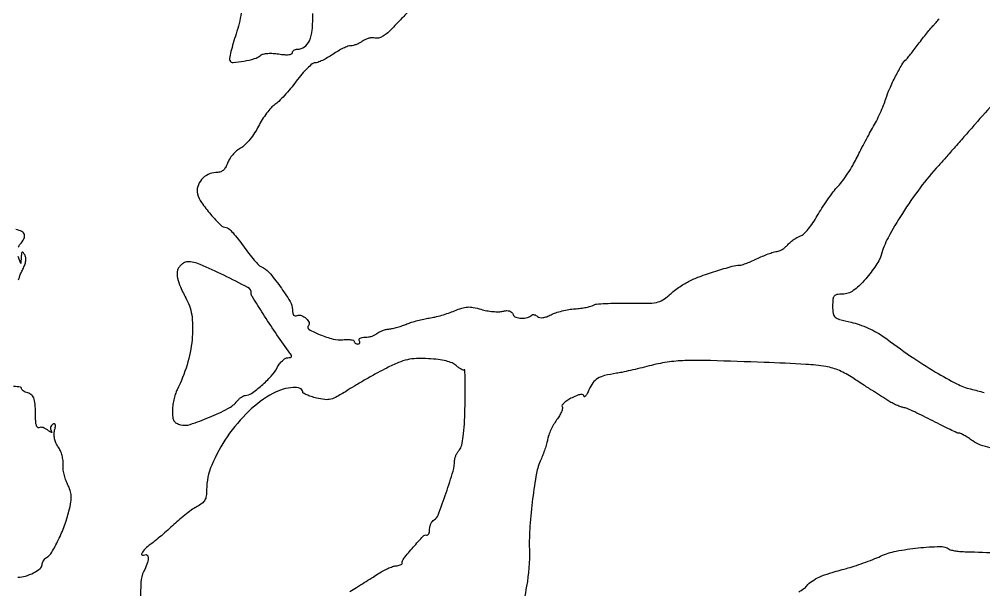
# Model space of a CAD drawing. Extents: x 0 to 1938, y 0 to 2000.
# Drawn here: x 665.4 to 946.6, y 257.3 to 423.7 of the extents above; entities that cross this region are included whole.
import ezdxf

# ---------------------------------------------------------------- set-up
doc = ezdxf.new("R2010")
doc.units = 0

msp = doc.modelspace()

# ---------------------------------------------------------------- linework, layer by layer
for points in [[(783.660093, 431.037605, -0.000017), (780.714855, 427.968231, -0.000018), (777.786218, 424.916586, -0.000017), (775.239856, 422.263643, -0.000073), (773.718523, 420.679205, -0.031296), (772.446328, 419.51057, -0.048342), (771.201626, 418.688278, -0.059296), (770.069279, 418.250706, -0.127199), (769.139564, 418.253252, 0.078957), (768.315606, 418.334419, 0.044925), (767.323079, 418.185241, 0.043495), (766.325184, 417.847992, 0.054686), (765.479911, 417.361652, -0.034975), (764.651214, 416.840424, -0.028637), (763.701587, 416.399985, -0.029536), (762.777667, 416.095899, -0.064817), (762.041005, 416, 0.091331), (761.202739, 415.845593, 0.019922), (759.846705, 415.265625, 0.020123), (758.309381, 414.456993, 0.018096), (756.785188, 413.5, -0.017489), (755.265054, 412.542984, -0.019702), (753.739894, 411.734375, -0.019364), (752.399454, 411.152769, -0.09293), (751.584598, 411, 0.173694), (750.776661, 410.710602, 0.021301), (749.356179, 409.438086, 0.023171), (747.750533, 407.719229, 0.017193), (746.135077, 405.682848, -0.013189), (744.458242, 403.533983, -0.013143), (742.6685, 401.473918, -0.013087), (741.012455, 399.75837, -0.049248), (739.849893, 398.821216, 0.064476), (738.781448, 397.90506, 0.022277), (737.486818, 396.332175, 0.021706), (736.198762, 394.452301, 0.023534), (735.115457, 392.51673, -0.029969), (733.995664, 390.574984, -0.025781), (732.598206, 388.676644, -0.026611), (731.146451, 387.084583, -0.065026), (729.884375, 386.128362, 0.049179), (728.721115, 385.30352, 0.034691), (727.585907, 384.170519, 0.035156), (726.643022, 382.921772, 0.059955), (726.067297, 381.75, -0.046137), (725.486249, 380.480135, -0.091154), (724.771781, 379.637277, -0.102192), (723.863978, 379.162155, -0.069737), (722.707007, 379, 0.115043), (720.445348, 378.472645, 0.100953), (718.524746, 376.983957, 0.105019), (717.393799, 374.91828, 0.135203), (717.344509, 372.763503, 0.0924), (718.473087, 370.303866, 0.023837), (721.16868, 366.845807, 0.019156), (724.117752, 363.668073, 0.198652), (725.732911, 363, -0.194858), (726.379245, 362.738172, -0.015708), (727.681817, 361.393774, -0.01935), (729.168646, 359.626712, -0.013598), (730.707508, 357.531995, 0.012561), (732.269486, 355.39655, 0.01578), (733.82658, 353.503015, 0.013968), (735.209959, 352.011186, 0.108544), (736, 351.494792, -0.127435), (738.143397, 349.976916, -0.019361), (741.396552, 345.80591, -0.018854), (744.321135, 341.399675, -0.137932), (745, 338.985625, 0.042256), (745.080881, 338.030303, 0.13671), (745.349943, 337.459759, 0.202204), (745.800384, 337.23694, 0.107095), (746.426887, 337.33357, -0.192837), (747.64058, 337.315861, -0.086892), (749.005595, 336.442975, -0.102603), (749.851644, 335.267902, -0.310687), (749.68149, 334.348157, 0.495306), (749.824852, 333.287693, 0.032451), (753.055536, 331.720028, 0.033767), (756.889595, 330.452085, 0.090216), (759.75, 330.24598, -0.022975), (760.995831, 330.323411, -0.038205), (762.045313, 330.260111, -0.046155), (762.793224, 330.085891, -0.323001), (763, 329.799199, 0.131561), (763.081605, 329.494425, 0.100608), (763.311086, 329.234765, 0.088127), (763.654365, 329.060098, 0.073854), (764.059017, 329, 0.108972), (764.413961, 329.078288, 0.182303), (764.6254, 329.29375, 0.161196), (764.656512, 329.6179, 0.082592), (764.5, 330, -0.235077), (764.464887, 330.381404, -0.171517), (764.746738, 330.709521, -0.090575), (765.368731, 330.930044, -0.040036), (766.240983, 331, 0.039391), (767.221057, 331.077332, 0.035259), (768.214962, 331.307923, 0.037018), (769.079506, 331.6457, 0.084936), (769.648249, 332.048249, -0.07417), (770.218425, 332.470407, -0.030657), (771.094089, 332.86985, -0.029495), (772.101833, 333.190102, -0.03352), (773.098249, 333.373181, 0.026653), (774.223804, 333.564061, 0.012852), (775.642382, 333.921734, 0.012705), (777.105873, 334.371397, 0.017787), (778.386457, 334.852062, -0.022484), (779.750932, 335.349647, -0.011804), (781.486496, 335.850816, -0.011719), (783.292527, 336.281452, -0.017634), (784.886457, 336.563883, 0.022844), (786.540859, 336.874837, 0.012406), (788.542594, 337.399378, 0.012338), (790.556613, 338.035135, 0.019074), (792.258545, 338.69248, -0.025897), (794.393117, 339.483643, -0.061796), (796.053612, 339.785336, -0.061493), (797.742409, 339.672801, -0.025437), (799.970242, 339.127062, 0.026804), (801.660055, 338.718007, 0.023179), (803.467968, 338.467732, 0.023842), (805.129614, 338.395346, 0.060515), (806.326161, 338.545725, -0.042479), (807.437504, 338.726211, -0.094226), (808.287017, 338.630832, -0.122518), (808.901957, 338.259267, -0.10464), (809.314723, 337.622229, 0.216561), (810.130959, 336.818219, 0.080601), (811.749646, 336.506136, 0.074805), (813.520978, 336.719223, 0.129808), (814.793297, 337.459964, -0.181961), (815.078381, 337.589131, -0.079245), (815.498697, 337.550044, -0.063387), (815.984065, 337.357592, -0.047192), (816.460675, 337.032637, 0.130599), (817.133417, 336.72166, 0.075196), (818.031652, 336.700854, 0.057122), (819.131157, 336.971172, 0.030856), (820.407534, 337.536406, -0.039496), (821.775886, 338.114335, -0.019056), (823.604202, 338.645163, -0.018764), (825.562741, 339.056347, -0.025544), (827.35485, 339.269418, 0.015075), (829.032491, 339.433357, 0.016541), (830.645702, 339.69475, 0.016154), (832.003707, 340.007023, 0.075726), (832.736901, 340.325246, -0.118205), (833.622067, 340.623828, -0.008134), (836.27477, 340.81981, -0.011236), (839.479437, 340.932042, -0.008192), (843.043785, 340.918328, 0.006546), (848.516021, 340.879261, 0.046973), (851.142198, 341.142307, 0.086657), (852.954422, 341.8381, 0.051789), (854.806884, 343.22587, -0.019881), (856.055882, 344.29224, -0.012582), (857.590147, 345.438784, -0.012634), (859.156696, 346.490713, -0.022681), (860.5, 347.261116, -0.032068), (863.598953, 348.612618, -0.009932), (868.418182, 350.248639, -0.00781), (873.234728, 351.695341, -0.069152), (875.427005, 352, 0.078602), (876.121776, 352.1099, 0.011198), (877.488609, 352.5875, 0.012508), (879.09119, 353.234233, 0.010373), (880.763864, 354, -0.012004), (882.450867, 354.765682, -0.013801), (884.09669, 355.4125, -0.012953), (885.513965, 355.883679, -0.073898), (886.296706, 356, 0.102141), (886.955765, 356.136053, 0.037134), (887.805631, 356.580001, 0.034939), (888.690296, 357.218906, 0.034992), (889.476896, 357.974471, -0.032101), (890.300471, 358.77475, -0.024262), (891.298183, 359.546458, -0.024759), (892.310411, 360.181548, -0.050918), (893.167799, 360.553257, 0.118506), (894.08696, 361.108291, 0.024336), (895.378279, 362.514095, 0.024345), (896.751018, 364.336305, 0.02079), (898.019093, 366.379836, -0.014368), (899.376503, 368.631355, -0.010172), (901.022547, 371.081189, -0.010279), (902.692174, 373.35906, -0.021313), (904.104908, 375.05105, 0.024081), (905.463049, 376.696068, 0.013613), (906.954737, 378.808746, 0.013566), (908.346209, 381.026064, 0.021644), (909.399127, 383, -0.006436), (910.412817, 385.048012, -0.003661), (911.688736, 387.5, -0.003654), (913.010014, 389.950911, -0.006028), (914.166432, 392, 0.014944), (915.256556, 394.014717, 0.010346), (916.372873, 396.353125, 0.010443), (917.352817, 398.646484, 0.021026), (918.010314, 400.5, -0.029439), (919.133866, 403.50596, -0.015101), (920.872616, 407.135461, -0.012862), (922.709299, 410.476199, -0.078206), (923.952903, 412, 0.040797), (924.29677, 412.362491, 0.002552), (925.216475, 413.517695, 0.003755), (926.296151, 414.90951, 0.002778), (927.470182, 416.464493, -0.005408), (928.715614, 418.096127, -0.005216), (930.010893, 419.72032, -0.005165), (931.181329, 421.127033, -0.01894), (931.964493, 421.980998, 0.021895), (932.680114, 422.77063, 0.009022), (933.581846, 423.898487, 0.008906)], [(730.090805, 425.549859, -0.039095), (728.594841, 419.5, 0.009089), (727.739162, 416.756981, 0.013271), (727.094212, 414.309557, 0.008696), (726.651129, 412.268157, 0.18063), (726.749906, 411.660193, 0.290157), (727.746234, 411.131929, 0.023464), (730.824079, 411.516174, 0.029495), (733.931906, 412.244154, 0.100728), (735.755419, 413.216428, -0.118789), (736.512595, 413.586072, -0.035487), (737.792901, 413.775304, -0.032462), (739.345475, 413.79222, -0.026145), (741.005419, 413.615124, 0.019207), (742.661967, 413.415117, 0.043745), (743.920843, 413.422277, 0.066938), (744.73917, 413.61112, 0.312166), (745, 413.988182, -0.139907), (745.110121, 414.374027, -0.099961), (745.419643, 414.702779, -0.085278), (745.882562, 414.924178, -0.069101), (746.428571, 415, 0.155113), (748.497408, 415.657629, 0.136102), (749.93624, 417.419869, 0.078839), (750.758733, 420.551817, 0.024871), (751, 425.399208, 0.018175)], [(949.97366, 399.695993, 0.010502), (944, 393.076392, -0.001612), (941.525448, 390.234254, -0.001023), (938.625019, 386.938202, -0.001027), (935.76421, 383.713918, -0.001901), (933.425597, 381.109061, 0.022747), (928.003211, 374.537911, 0.018846), (922.830238, 367.084763, 0.018792), (918.669933, 360.008023, 0.06019), (916.675946, 354.922182, -0.064285), (916.185264, 353.700085, -0.017184), (915.09743, 351.903944, -0.017124), (913.708907, 349.93064, -0.016916), (912.183162, 348.048692, -0.019115), (910.180194, 345.912835, -0.048269), (908.528994, 344.569892, -0.065801), (907.000164, 343.822063, -0.076846), (905.408839, 343.548692, 0.035218), (903.747954, 343.403587, 0.182839), (902.962673, 342.954763, 0.151515), (902.58938, 342.044392, 0.022102), (902.5, 340.023389, 0.036356), (902.655246, 337.89111, 0.179705), (903.223807, 336.852765, 0.113596), (904.483791, 336.183957, 0.010812), (907.891671, 335.349475, -0.03097), (910.25543, 334.668643, -0.019851), (912.90636, 333.603506, -0.019946), (915.429192, 332.348424, -0.034879), (917.391671, 331.087067, 0.010516), (925.240363, 325.484396, 0.014655), (932.506797, 320.830826, 0.015534), (938.684909, 317.381226, 0.062008), (942.744201, 315.879584, -0.008957), (944.69802, 315.384078, -0.008914), (946.635952, 314.818175, -0.008797)], [(665.081483, 357.272272, -0.06521), (665.61946, 358.078741, 0.053861), (666.729401, 359.663767, 0.195916), (666.869292, 360.860604, 0.206501), (666.134873, 361.772797, 0.060013), (664.411749, 362.432793, -0.024234)], [(665.187336, 347.739931, -0.018711), (665.463157, 348.647522, -0.020192), (665.881901, 349.718142, -0.016012), (666.416914, 350.839329, 0.033506), (666.97485, 352.122105, 0.054908), (667.248782, 353.273495, 0.067583), (667.237812, 354.262179, 0.104901), (666.942292, 355.059133, 0.022565), (666.453775, 355.759206, 0.372815), (666.19574, 355.812241, 0.245306), (666.018159, 355.540418, 0.013702), (665.945028, 354.5), (665.859429, 352.5), (665.049175, 354.5, -0.061691)], [(761.708099, 256.822165, 0.003361), (763.7075, 258.016876, 0.002316), (765.95706, 259.395965, 0.002335), (768.108755, 260.742751, 0.004767), (769.782353, 261.823672, -0.019087), (771.266913, 262.723334, -0.019178), (772.813452, 263.505635, -0.0194), (774.210882, 264.081955, -0.069406), (775.152971, 264.286476, 0.033131), (775.860363, 264.38719, 0.049031), (776.457435, 264.575585, 0.061382), (776.871174, 264.815917, 0.234657), (777, 265.0753, -0.170104), (777.471743, 266.421807, -0.010506), (780.226816, 269.726299, -0.008238), (783.154017, 272.981045, -0.28114), (784.111927, 273.25, 0.229808), (784.449616, 273.31053, 0.115594), (784.739129, 273.646341, 0.076309), (784.935431, 274.221308, 0.0442), (785, 274.95031, -0.060235), (785.097373, 275.755649, -0.051202), (785.385524, 276.562625, -0.05358), (785.809923, 277.251223, -0.091292), (786.312423, 277.70031, 0.167761), (787.480794, 279.112709, 0.006489), (789.810445, 285.580668, 0.009938), (791.864669, 291.930875, 0.077633), (792.291026, 295, -0.073839), (792.381789, 295.691591, -0.034977), (792.689009, 296.538932, -0.033702), (793.141478, 297.397256, -0.040504), (793.681504, 298.132533, 0.120811), (794.355681, 299.446751, 0.026065), (794.820299, 301.979763, 0.01987), (795.147581, 305.624581, 0.007138), (795.332791, 310.833309, 0.003758), (795.390738, 315.046873, 0.006681), (795.366006, 318.5172, 0.002591), (795.292543, 321.378346, 0.657079), (795.115261, 321.448595, -0.284332), (794.822238, 321.379566, -0.042429), (794.240832, 321.630533, -0.03714), (793.530765, 322.082212, -0.023698), (792.77455, 322.704029, 0.084546), (791.572764, 323.469046, 0.038588), (789.801475, 324.058085, 0.031244), (787.512395, 324.47803, 0.017536), (784.693399, 324.715105, 0.020131), (781.156612, 324.745442, 0.047108), (778.535059, 324.413832, 0.044972), (775.95001, 323.586184, 0.016944), (772.5, 321.988785, 0.007532), (769.820033, 320.584794, 0.004672), (766.714576, 318.860024, 0.004686), (763.680373, 317.099732, 0.00843), (761.230471, 315.591178, -0.012459), (758.035448, 313.659129, -0.067434), (756.160643, 312.90096, -0.091499), (754.420523, 312.783956, -0.033319), (751.980471, 313.232925, -0.016854), (750.455168, 313.675304, -0.025721), (749.169263, 314.170244, -0.023329), (748.204978, 314.654621, -0.271019), (748, 315.005007, 0.323373), (747.25267, 316.039699, 0.093068), (745.178708, 316.319619, 0.062927), (742.303489, 315.804934, 0.046625), (739.321399, 314.558158, 0.070954), (732.324648, 309.447552, 0.049012), (725.994604, 301.937202, 0.050239), (721.473838, 293.700873, 0.100736), (720, 286.459766, -0.037081), (719.867842, 284.680183, -0.092457), (719.443568, 283.452117, -0.098361), (718.6242, 282.504845, -0.045706), (717.25, 281.623575, 0.033466), (715.917858, 280.814525, 0.011771), (714.11792, 279.484883, 0.011626), (712.201833, 277.925779, 0.013362), (710.449303, 276.347895, -0.007527), (708.700616, 274.736134, -0.006272), (706.795577, 273.07511, -0.006338), (705.013351, 271.598596, -0.017081), (703.699303, 270.609927, 0.043666), (702.110021, 269.276335, 0.071445), (701.058113, 267.871541, 0.473637), (701.247098, 267.404615, 0.217095), (702, 267.5, -0.367753), (702.670916, 267.397757, -0.197643), (702.95654, 266.548691, -0.068901), (702.59286, 264.784818, -0.034429), (701.683337, 262.690744, 0.110236), (700.821451, 259.437665, 0.006665), (700.556565, 249.283064, 0.005813)], [(948.472389, 298.715097, -0.043364), (945.630013, 299.525402, -0.063903), (943.34525, 300.75, 0.012141), (942.073234, 301.611614, 0.015535), (940.859727, 302.339063, 0.013443), (939.821861, 302.882122, 0.114291), (939.312905, 303, -0.105893), (938.726668, 303.125565, -0.004211), (936.727589, 304.043408, -0.007266), (934.371943, 305.191139, -0.005058), (931.745261, 306.552028, 0.007123), (929.039167, 307.93992, 0.008415), (926.439993, 309.17253, 0.007495), (924.218007, 310.140921, 0.051485), (923.078246, 310.484931, -0.044749), (922.125559, 310.758562, -0.017233), (920.858902, 311.299468, -0.016901), (919.517414, 311.984031, -0.019991), (918.300261, 312.722977, 0.002178), (917.110823, 313.50439, 0.001869), (915.852457, 314.316582, 0.001882), (914.704103, 315.045624, 0.005405), (913.899592, 315.540074, -0.007002), (913.03524, 316.075112, -0.001678), (911.616014, 316.988074, -0.001724), (909.993578, 318.047435, -0.001707), (908.37309, 319.121456, 0.045956), (904.467194, 321.239412, 0.058226), (900.534417, 322.407448, 0.02966), (894.734182, 323.066146, 0.004014), (882.5, 323.626242, 0.002067), (866.933566, 324.149282, 0.01499), (859.447149, 324.145356, 0.02945), (854.264609, 323.680872, 0.026746), (849, 322.604093, -0.004038), (846.292279, 321.920906, -0.003854), (843.531605, 321.270526, -0.003822), (841.084801, 320.733599, -0.013724), (839.511846, 320.445862, 0.019897), (836.028075, 319.764045, 0.075949), (833.982187, 318.935804, 0.102408), (832.603891, 317.676345, 0.054039), (831.450736, 315.654553, -0.014116), (830.919103, 314.521179, -0.041763), (830.469943, 313.789085, -0.179805), (830.198619, 313.610855, -0.472149), (830.039142, 313.733821, 0.24227), (829.79007, 314.182156, 0.178461), (829.228171, 314.316758, 0.06716), (828.207456, 314.053731, 0.014664), (826.542828, 313.319032, 0.02691), (825.25936, 312.619906, 0.04436), (824.27009, 311.881432, 0.057437), (823.674197, 311.210371, 0.299765), (823.6606, 310.740143, -0.201875), (823.745993, 310.194277, -0.037678), (823.421643, 309.210709, -0.035025), (822.838571, 308.045247, -0.02569), (822.03976, 306.839908, 0.028155), (821.165325, 305.506238, 0.021273), (820.354056, 303.953665, 0.021674), (819.715735, 302.425305, 0.045744), (819.384634, 301.184976, -0.025555), (819.102333, 299.925743, -0.012142), (818.617559, 298.335648, -0.012), (818.029049, 296.693914, -0.016656), (817.418351, 295.255527, 0.064403), (816.160515, 291.276671, 0.012744), (815.025653, 283.871685, 0.014285), (814.239604, 275.877912, 0.023773), (814.091359, 269.113585, -0.050782), (813.27591, 258.383641, -0.01585), (809.921695, 242.571021, -0.010499)], [(664.94316, 261, 0.069648), (667.183038, 261.313528, 0.048739), (669.557608, 262.249716, 0.049753), (671.448757, 263.468213, 0.228613), (672, 264.610825, -0.086248), (672.096018, 265.163325, -0.053674), (672.383642, 265.756652, -0.05192), (672.80644, 266.298756, -0.063899), (673.306015, 266.70031, 0.121356), (674.834065, 268.245436, 0.022169), (676.755339, 271.813177, 0.024017), (678.557239, 276.055823, 0.027533), (679.852506, 280.264673, 0.017304), (680.416103, 282.923322, 0.056437), (680.526588, 284.716554, 0.069625), (680.225706, 286.278975, 0.037012), (679.451105, 288.094552, -0.036576), (678.864839, 289.465392, -0.027146), (678.414631, 291.050531, -0.027685), (678.153065, 292.601308, -0.054115), (678.148542, 293.853125, 0.058219), (678.134305, 295.060028, 0.035187), (677.852089, 296.463424, 0.034861), (677.368533, 297.837029, 0.050752), (676.742617, 298.957079, -0.047114), (676.07297, 300.135218, -0.05173), (675.660709, 301.382055, -0.05406), (675.524891, 302.635358, -0.061537), (675.67293, 303.832987, 0.019297), (675.909485, 304.957632, 0.118114), (675.870405, 305.54522, 0.345475), (675.602345, 305.730176, 0.123692), (675.129531, 305.580055, 0.099502), (674.74005, 305.215812, 0.096782), (674.516814, 304.7259, 0.096416), (674.493949, 304.186393, 0.097903), (674.675647, 303.680902, -0.065441), (674.839893, 303.302543, -0.550626), (674.7388, 303.189075, -0.11588), (674.393548, 303.332759, -0.014028), (673.735763, 303.83609, 0.047579), (673.033113, 304.302615, 0.054553), (672.285697, 304.60291, 0.062611), (671.606371, 304.704178, 0.145131), (671.113795, 304.570329, -0.332902), (670.736182, 304.604083, -0.122295), (670.417115, 305.074954, -0.061115), (670.203201, 305.988232, -0.026616), (670.134872, 307.234239, 0.012103), (670.039758, 310.924401, 0.06184), (669.686317, 312.941091, 0.124351), (668.985795, 314.098034, 0.131535), (667.833333, 314.753835, -0.040313), (667.131692, 314.999162, -0.051703), (666.538542, 315.33898, -0.061432), (666.130382, 315.716395, -0.177274), (666, 316.072578, 0.375633), (665.712704, 316.401035, 0.01087), (663.723437, 316.624275, 0.016855)], [(892.606678, 256.616883, 0.018461), (894.100506, 257.630856, 0.061898), (894.958903, 258.44166, -0.07219), (896.488617, 259.828361, -0.044446), (898.62129, 261.002976, -0.029441), (901.729259, 262.157719, -0.009261), (906.5, 263.521044, 0.013628), (908.775449, 264.192842, 0.007676), (911.5, 265.125116, 0.007656), (914.222875, 266.151099, 0.01242), (916.5, 267.115196, -0.057734), (921.040253, 268.569565, -0.023377), (927.478661, 269.528913, -0.019096), (933.734624, 269.92346, -0.150632), (936.5, 269.145544, 0.090733), (937.121575, 268.888394, 0.015634), (938.38125, 268.659133, 0.016569), (939.89526, 268.483284, 0.014138), (941.5, 268.396187, -0.007274), (950.956807, 268.013013, -0.008159)]]:
    msp.add_lwpolyline(points, format="xyb")
msp.add_lwpolyline([(712.039826, 351.547988, 0.14411), (711.416743, 350.100456, 0.084465), (711.508553, 348.201305, 0.051819), (712.361334, 345.631229, 0.01658), (714.139966, 342.014809, -0.095894), (715.729685, 336.858105, -0.052897), (715.743849, 330.238127, -0.047544), (714.2723, 322.925135, -0.041575), (711.401902, 315.66896, 0.037848), (710.864345, 314.339071, 0.021795), (710.411809, 312.670816, 0.021686), (710.101626, 310.946067, 0.033656), (710, 309.438012, 0.029476), (710.104515, 307.666675, 0.10439), (710.46711, 306.593737, 0.134775), (711.172617, 305.911081, 0.063861), (712.360234, 305.445723, 0.141486), (715.201068, 305.545768, 0.019694), (720.780473, 307.618473, 0.021726), (726.199363, 310.159787, 0.100471), (728.872445, 312.331305, -0.033591), (729.473866, 312.969878, -0.035447), (730.145226, 313.509821, -0.03792), (730.786825, 313.886314, -0.114207), (731.278054, 314, 0.155898), (733.074064, 314.573939, 0.024431), (736.030733, 316.904208, 0.028071), (738.850144, 319.651516, 0.06634), (740.526732, 322.051693, -0.039485), (741.228025, 323.179832, -0.044711), (742.072411, 324.133935, -0.04991), (742.927732, 324.793962, -0.140282), (743.647652, 325, 0.042365), (744.474675, 325.070199, 0.332524), (744.724271, 325.333125, 0.173458), (744.6143, 325.811089, 0.013768), (743.871972, 326.902741, -0.006528), (740.026604, 332.385231, -0.007172), (736.446947, 337.798504, -0.002996), (733.323983, 342.73655, -0.140394), (733, 343.867637, 0.276956), (732.04494, 345.459593, 0.008722), (725.027906, 349.04715, 0.014232), (718.059801, 352.215183, 0.096523), (714.372445, 352.984944, 0.099338), (713.854412, 352.888174, 0.04238), (713.222122, 352.569049, 0.039738), (712.584248, 352.102445, 0.041795)], format="xyb", close=True)

doc.saveas('drawing.dxf')
